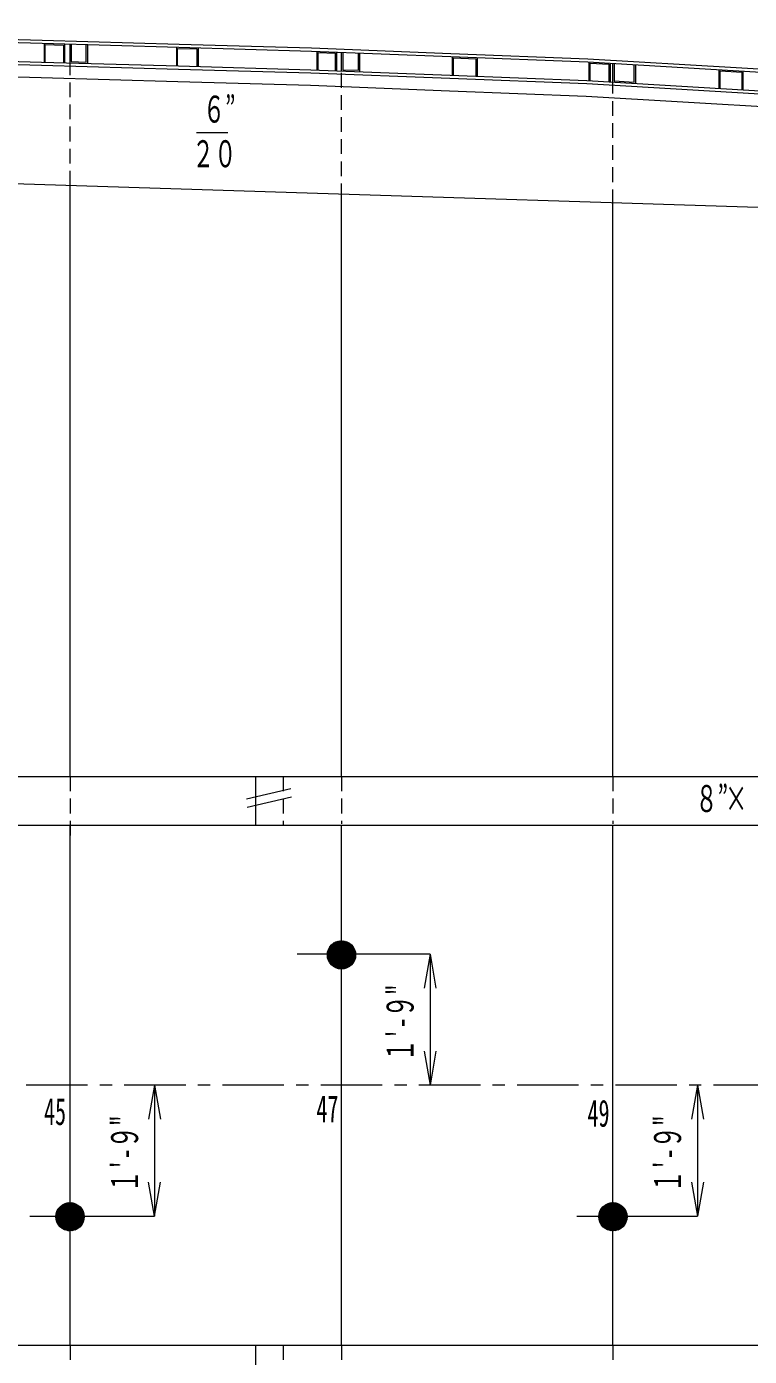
# Model space of a CAD drawing. Units: millimetres, scale not verified. Extents: x -28714 to 28714, y -20310 to 20310.
# Drawn here: x 4695 to 7639, y -1382 to 4035 of the extents above; entities that cross this region are included whole.
import ezdxf
from ezdxf.enums import TextEntityAlignment as Align

# ---------------------------------------------------------------- set-up
doc = ezdxf.new("R2010")
doc.units = ezdxf.units.MM
doc.header["$LTSCALE"] = 50
doc.linetypes.add('CHAIN1', pattern=[8, 5, -1, 1, -1])
doc.linetypes.add('DASHED1', pattern=[1.8, 1.2, -0.6])
for name, color, linetype, lineweight in [('0-0_0', 3, 'Continuous', 18), ('0-1', 4, 'CHAIN1', 18), ('0-2_寸法', 2, 'Continuous', 18)]:
    doc.layers.add(name, color=color, linetype=linetype, lineweight=lineweight)
doc.styles.add('ＭＳ ゴシック', font='')
doc.styles.get('ＭＳ ゴシック').set_extended_font_data('MS Gothic')

msp = doc.modelspace()

# ---------------------------------------------------------------- linework, layer by layer
at = {"layer": '0-0_0'}
for p, q in [((4765.85, 3966.7), (4765.85, 3890.47)), ((4849.85, 3964.3), (4849.85, 3888.07)), ((4871.73, 3887.45), (4871.73, 3963.68)), ((4942.74, 3961.96), (4942.74, 3884.97)), ((5304.99, 3951.29), (5304.99, 3874.95)), ((5393.49, 3948.75), (5393.49, 3872.52)), ((5877.44, 3934.68), (5877.44, 3858.43)), ((5956.75, 3931.97), (5956.75, 3855.34)), ((5977.37, 3854.53), (5977.37, 3930.79)), ((6051.38, 3927.91), (6051.38, 3851.65)), ((6428.82, 3913.2), (6428.82, 3836.94)), ((6529.43, 3909.28), (6529.43, 3833.02)), ((6984.81, 3891.45), (6984.81, 3815.12)), ((7071.67, 3886.3), (7071.67, 3809.96)), ((7083.02, 3809.29), (7083.02, 3885.62)), ((7174.52, 3880.2), (7174.52, 3803.86)), ((7514.59, 3860.02), (7514.59, 3783.69)), ((7612.57, 3854.21), (7612.57, 3777.87)), ((5311.52, 3811.34), (5850.58, 3795.92)), ((4871.73, 980.08), (4871.73, 3387.59)), ((5977.37, 980.08), (5977.37, 3352.36)), ((7083.02, 980.08), (7083.02, 3317.13)), ((-104.32, 980.08), (10311.07, 980.08)), ((5626.74, 980.08), (5626.74, 781.96)), ((5590.22, 888.83), (5771.49, 931)), ((5593.09, 855.3), (5774.37, 897.46)), ((4054.77, 781.96), (10311.07, 781.96)), ((4871.73, -1336.4), (4871.73, 781.96)), ((5977.37, -1336.4), (5977.37, 781.96)), ((7083.02, -1336.4), (7083.02, 781.96)), ((5919.86, 257.03), (5973.98, 311.16)), ((5920.38, 262.04), (5968.98, 310.64)), ((5920.96, 253.64), (5977.37, 310.06)), ((5921.49, 267.64), (5963.38, 309.53)), ((5923.55, 274.19), (5956.82, 307.46)), ((5925.45, 253.64), (5977.37, 305.57)), ((5927.71, 282.84), (5948.17, 303.31)), ((5929.94, 253.64), (5977.37, 301.08)), ((5934.43, 253.64), (5977.37, 296.59)), ((5938.92, 253.64), (5977.37, 292.1)), ((5943.41, 253.64), (5977.37, 287.61)), ((5947.9, 253.64), (5977.37, 283.12)), ((5952.39, 253.64), (5977.37, 278.63)), ((5956.88, 253.64), (5977.37, 274.14)), ((5977.37, 310.06), (5978.56, 311.24)), ((5977.37, 305.57), (5982.81, 311)), ((5977.37, 301.08), (5986.78, 310.48)), ((5977.37, 296.59), (5990.52, 309.73)), ((5977.37, 292.1), (5994.06, 308.79)), ((5977.37, 287.61), (5997.42, 307.65)), ((5977.37, 283.12), (6000.62, 306.36)), ((5977.37, 278.63), (6003.66, 304.91)), ((5977.37, 274.14), (6006.56, 303.32)), ((5977.37, 269.65), (6009.32, 301.59)), ((5977.37, 265.16), (6011.95, 299.73)), ((5977.37, 260.67), (6014.45, 297.74)), ((5977.37, 256.18), (6016.83, 295.63)), ((5979.33, 253.64), (6019.08, 293.39)), ((5983.82, 253.64), (6021.21, 291.03)), ((5988.31, 253.64), (6023.21, 288.54)), ((5992.8, 253.64), (6025.09, 285.93)), ((5997.29, 253.64), (6026.84, 283.19)), ((6001.78, 253.64), (6028.45, 280.31)), ((6006.27, 253.64), (6029.91, 277.28)), ((6010.76, 253.64), (6031.23, 274.11)), ((5919.77, 252.46), (5920.96, 253.64)), ((5920.02, 248.21), (5925.45, 253.64)), ((5920.53, 244.24), (5929.94, 253.64)), ((5921.28, 240.49), (5934.43, 253.64)), ((5922.23, 236.95), (5938.92, 253.64)), ((5923.36, 233.59), (5943.41, 253.64)), ((5924.66, 230.4), (5947.9, 253.64)), ((5926.11, 227.36), (5952.39, 253.64)), ((5927.7, 224.46), (5956.88, 253.64)), ((5929.43, 221.7), (5961.37, 253.64)), ((5931.29, 219.07), (5965.86, 253.64)), ((5933.28, 216.57), (5970.35, 253.64)), ((5935.39, 214.19), (5974.84, 253.64)), ((5937.63, 211.94), (5977.37, 251.69)), ((5939.99, 209.81), (5977.37, 247.19)), ((5942.47, 207.8), (5977.37, 242.7)), ((5945.09, 205.93), (5977.37, 238.21)), ((5947.83, 204.18), (5977.37, 233.72)), ((5950.71, 202.57), (5977.37, 229.23)), ((5953.73, 201.1), (5977.37, 224.74)), ((5956.91, 199.79), (5977.37, 220.25)), ((5961.37, 253.64), (5977.37, 269.65)), ((5965.86, 253.64), (5977.37, 265.16)), ((5970.35, 253.64), (5977.37, 260.67)), ((5974.84, 253.64), (5977.37, 256.18)), ((5977.37, 251.69), (5979.33, 253.64)), ((5977.37, 247.19), (5983.82, 253.64)), ((5977.37, 242.7), (5988.31, 253.64)), ((5977.37, 238.21), (5992.8, 253.64)), ((5977.37, 233.72), (5997.29, 253.64)), ((5977.37, 229.23), (6001.78, 253.64)), ((5977.37, 224.74), (6006.27, 253.64)), ((5977.37, 220.25), (6010.76, 253.64)), ((5977.37, 215.76), (6015.25, 253.64)), ((5977.37, 211.27), (6019.74, 253.64)), ((5977.37, 206.78), (6024.23, 253.64)), ((5977.37, 202.29), (6028.72, 253.64)), ((5977.37, 197.8), (6033.21, 253.64)), ((5980.16, 196.09), (6034.92, 250.86)), ((5985.1, 196.55), (6034.47, 245.92)), ((5990.61, 197.57), (6033.45, 240.41)), ((5997.01, 199.48), (6031.54, 234.01)), ((6005.23, 203.21), (6027.81, 225.78)), ((6015.25, 253.64), (6032.38, 270.77)), ((6019.74, 253.64), (6033.36, 267.26)), ((6024.23, 253.64), (6034.13, 263.54)), ((6028.72, 253.64), (6034.68, 259.6)), ((6033.21, 253.64), (6034.96, 255.39)), ((5960.24, 198.63), (5977.37, 215.76)), ((5963.76, 197.66), (5977.37, 211.27)), ((5967.48, 196.88), (5977.37, 206.78)), ((5971.42, 196.34), (5977.37, 202.29)), ((5975.63, 196.05), (5977.37, 197.8)), ((4814.21, -809.77), (4868.33, -755.64)), ((4814.73, -804.76), (4863.33, -756.16)), ((4815.31, -813.16), (4871.73, -756.74)), ((4815.84, -799.16), (4857.73, -757.27)), ((4871.73, -756.74), (4872.91, -755.56)), ((4871.73, -761.23), (4877.16, -755.8)), ((4871.73, -765.72), (4881.13, -756.32)), ((4871.73, -770.21), (4884.87, -757.07)), ((4871.73, -774.7), (4888.41, -758.01)), ((7025.51, -809.77), (7079.63, -755.64)), ((7026.02, -804.76), (7074.63, -756.16)), ((7026.61, -813.16), (7083.02, -756.74)), ((7027.14, -799.16), (7069.03, -757.27)), ((7083.02, -756.74), (7084.21, -755.56)), ((7083.02, -761.23), (7088.46, -755.8)), ((7083.02, -765.72), (7092.43, -756.32)), ((7083.02, -770.21), (7096.17, -757.07)), ((7083.02, -774.7), (7099.71, -758.01)), ((4817.9, -792.61), (4851.17, -759.34)), ((4819.8, -813.16), (4871.73, -761.23)), ((4822.06, -783.96), (4842.53, -763.49)), ((4824.29, -813.16), (4871.73, -765.72)), ((4828.78, -813.16), (4871.73, -770.21)), ((4833.27, -813.16), (4871.73, -774.7)), ((4837.76, -813.16), (4871.73, -779.19)), ((4842.25, -813.16), (4871.73, -783.68)), ((4846.74, -813.16), (4871.73, -788.17)), ((4851.23, -813.16), (4871.73, -792.66)), ((4855.72, -813.16), (4871.73, -797.15)), ((4860.21, -813.16), (4871.73, -801.64)), ((4864.7, -813.16), (4871.73, -806.13)), ((4869.19, -813.16), (4871.73, -810.62)), ((4871.73, -779.19), (4891.77, -759.15)), ((4871.73, -783.68), (4894.97, -760.44)), ((4871.73, -788.17), (4898.01, -761.89)), ((4871.73, -792.66), (4900.91, -763.48)), ((4871.73, -797.15), (4903.67, -765.21)), ((4871.73, -801.64), (4906.3, -767.07)), ((4871.73, -806.13), (4908.8, -769.06)), ((4871.73, -810.62), (4911.18, -771.17)), ((4873.68, -813.16), (4913.43, -773.41)), ((4878.17, -813.16), (4915.56, -775.77)), ((4882.66, -813.16), (4917.56, -778.26)), ((4887.15, -813.16), (4919.44, -780.87)), ((4891.64, -813.16), (4921.19, -783.61)), ((4896.13, -813.16), (4922.8, -786.49)), ((4900.62, -813.16), (4924.26, -789.52)), ((4905.11, -813.16), (4925.58, -792.69)), ((4909.6, -813.16), (4926.73, -796.03)), ((4914.09, -813.16), (4927.71, -799.54)), ((4918.58, -813.16), (4928.48, -803.26)), ((4923.07, -813.16), (4929.03, -807.2)), ((4927.56, -813.16), (4929.31, -811.41)), ((7029.2, -792.61), (7062.47, -759.34)), ((7031.1, -813.16), (7083.02, -761.23)), ((7033.36, -783.96), (7053.82, -763.49)), ((7035.59, -813.16), (7083.02, -765.72)), ((7040.08, -813.16), (7083.02, -770.21)), ((7044.57, -813.16), (7083.02, -774.7)), ((7049.06, -813.16), (7083.02, -779.19)), ((7053.55, -813.16), (7083.02, -783.68)), ((7058.04, -813.16), (7083.02, -788.17)), ((7062.53, -813.16), (7083.02, -792.66)), ((7067.02, -813.16), (7083.02, -797.15)), ((7071.51, -813.16), (7083.02, -801.64)), ((7076, -813.16), (7083.02, -806.13)), ((7080.49, -813.16), (7083.02, -810.62)), ((7083.02, -779.19), (7103.07, -759.15)), ((7083.02, -783.68), (7106.27, -760.44)), ((7083.02, -788.17), (7109.31, -761.89)), ((7083.02, -792.66), (7112.21, -763.48)), ((7083.02, -797.15), (7114.97, -765.21)), ((7083.02, -801.64), (7117.6, -767.07)), ((7083.02, -806.13), (7120.1, -769.06)), ((7083.02, -810.62), (7122.48, -771.17)), ((7084.98, -813.16), (7124.73, -773.41)), ((7089.47, -813.16), (7126.86, -775.77)), ((7093.96, -813.16), (7128.86, -778.26)), ((7098.45, -813.16), (7130.74, -780.87)), ((7102.94, -813.16), (7132.49, -783.61)), ((7107.43, -813.16), (7134.1, -786.49)), ((7111.92, -813.16), (7135.56, -789.52)), ((7116.41, -813.16), (7136.88, -792.69)), ((7120.9, -813.16), (7138.03, -796.03)), ((7125.39, -813.16), (7139.01, -799.54)), ((7129.88, -813.16), (7139.78, -803.26)), ((7134.37, -813.16), (7140.33, -807.2)), ((7138.86, -813.16), (7140.61, -811.41)), ((4814.12, -814.34), (4815.31, -813.16)), ((4814.37, -818.59), (4819.8, -813.16)), ((4814.88, -822.56), (4824.29, -813.16)), ((4815.63, -826.31), (4828.78, -813.16)), ((4816.58, -829.85), (4833.27, -813.16)), ((4817.71, -833.21), (4837.76, -813.16)), ((4819.01, -836.4), (4842.25, -813.16)), ((4820.46, -839.44), (4846.74, -813.16)), ((4822.05, -842.34), (4851.23, -813.16)), ((4823.78, -845.1), (4855.72, -813.16)), ((4825.64, -847.73), (4860.21, -813.16)), ((4827.63, -850.23), (4864.7, -813.16)), ((4829.74, -852.61), (4869.19, -813.16)), ((4831.98, -854.86), (4871.73, -815.11)), ((4834.34, -856.99), (4871.73, -819.61)), ((4836.82, -859), (4871.73, -824.1)), ((4839.44, -860.87), (4871.73, -828.59)), ((4842.18, -862.62), (4871.73, -833.08)), ((4845.06, -864.23), (4871.73, -837.57)), ((4848.08, -865.7), (4871.73, -842.06)), ((4851.26, -867.01), (4871.73, -846.55)), ((4854.59, -868.17), (4871.73, -851.04)), ((4858.11, -869.14), (4871.73, -855.53)), ((4861.83, -869.92), (4871.73, -860.02)), ((4865.77, -870.46), (4871.73, -864.51)), ((4871.73, -815.11), (4873.68, -813.16)), ((4871.73, -819.61), (4878.17, -813.16)), ((4871.73, -824.1), (4882.66, -813.16)), ((4871.73, -828.59), (4887.15, -813.16)), ((4871.73, -833.08), (4891.64, -813.16)), ((4871.73, -837.57), (4896.13, -813.16)), ((4871.73, -842.06), (4900.62, -813.16)), ((4871.73, -846.55), (4905.11, -813.16)), ((4871.73, -851.04), (4909.6, -813.16)), ((4871.73, -855.53), (4914.09, -813.16)), ((4871.73, -860.02), (4918.58, -813.16)), ((4871.73, -864.51), (4923.07, -813.16)), ((4871.73, -869), (4927.56, -813.16)), ((4874.51, -870.71), (4929.27, -815.94)), ((4879.45, -870.25), (4928.82, -820.88)), ((4884.96, -869.23), (4927.8, -826.39)), ((4891.36, -867.32), (4925.89, -832.79)), ((4899.58, -863.59), (4922.16, -841.02)), ((7025.42, -814.34), (7026.61, -813.16)), ((7025.67, -818.59), (7031.1, -813.16)), ((7026.18, -822.56), (7035.59, -813.16)), ((7026.93, -826.31), (7040.08, -813.16)), ((7027.88, -829.85), (7044.57, -813.16)), ((7029.01, -833.21), (7049.06, -813.16)), ((7030.31, -836.4), (7053.55, -813.16)), ((7031.75, -839.44), (7058.04, -813.16)), ((7033.35, -842.34), (7062.53, -813.16)), ((7035.08, -845.1), (7067.02, -813.16)), ((7036.94, -847.73), (7071.51, -813.16)), ((7038.92, -850.23), (7076, -813.16)), ((7041.04, -852.61), (7080.49, -813.16)), ((7043.27, -854.86), (7083.02, -815.11)), ((7045.64, -856.99), (7083.02, -819.61)), ((7048.12, -859), (7083.02, -824.1)), ((7050.73, -860.87), (7083.02, -828.59)), ((7053.48, -862.62), (7083.02, -833.08)), ((7056.36, -864.23), (7083.02, -837.57)), ((7059.38, -865.7), (7083.02, -842.06)), ((7062.56, -867.01), (7083.02, -846.55)), ((7065.89, -868.17), (7083.02, -851.04)), ((7069.41, -869.14), (7083.02, -855.53)), ((7073.12, -869.92), (7083.02, -860.02)), ((7077.07, -870.46), (7083.02, -864.51)), ((7083.02, -815.11), (7084.98, -813.16)), ((7083.02, -819.61), (7089.47, -813.16)), ((7083.02, -824.1), (7093.96, -813.16)), ((7083.02, -828.59), (7098.45, -813.16)), ((7083.02, -833.08), (7102.94, -813.16)), ((7083.02, -837.57), (7107.43, -813.16)), ((7083.02, -842.06), (7111.92, -813.16)), ((7083.02, -846.55), (7116.41, -813.16)), ((7083.02, -851.04), (7120.9, -813.16)), ((7083.02, -855.53), (7125.39, -813.16)), ((7083.02, -860.02), (7129.88, -813.16)), ((7083.02, -864.51), (7134.37, -813.16)), ((7083.02, -869), (7138.86, -813.16)), ((7085.8, -870.71), (7140.57, -815.94)), ((7090.75, -870.25), (7140.12, -820.88)), ((7096.26, -869.23), (7139.1, -826.39)), ((7102.66, -867.32), (7137.19, -832.79)), ((7110.88, -863.59), (7133.45, -841.02)), ((4869.98, -870.75), (4871.73, -869)), ((7081.27, -870.75), (7083.02, -869)), ((4054.77, -1336.4), (10311.07, -1336.4)), ((5626.74, -1336.4), (5626.74, -1534.52))]:
    msp.add_line(p, q, dxfattribs=at)
at = {"layer": '0-0_0', "color": 1, "linetype": 'DASHED1'}
for p, q in [((4871.73, 3387.59), (4871.73, 3887.45)), ((5977.37, 3336.08), (5977.37, 3854.53)), ((7083.02, 3311.96), (7083.02, 3809.29)), ((4871.73, 980.08), (4871.73, 713.6)), ((5739.6, 980.08), (5739.6, 781.96)), ((5977.37, 980.08), (5977.37, 787.72)), ((7083.02, 980.08), (7083.02, 787.72)), ((4871.73, -1336.4), (4871.73, -1534.52)), ((5739.6, -1336.4), (5739.6, -1534.52)), ((5977.37, -1336.4), (5977.37, -1534.52)), ((7083.02, -1336.4), (7083.02, -1534.52))]:
    msp.add_line(p, q, dxfattribs=at)
at = {"layer": '0-0_0'}
for points in [[(-5151.99, 3886.14), (-4617.92, 3912.83), (-4031.67, 3942.13), (-3570, 3961.08), (-2935.69, 3979.54), (-1816.62, 4012.1), (-1376.28, 4012.1), (-719.39, 4028.92), (307.37, 4028.92), (866.56, 4035.08), (1424.91, 4035.08), (1994, 4029), (2560.59, 4022.94), (3082.82, 4017.36), (3651.48, 4011.28), (4758.47, 3979.62), (5315.88, 3963.68), (5855.72, 3948.24), (6422.84, 3926.14), (6981.3, 3904.38), (8188.67, 3832.75)], [(-5151.31, 3873.45), (-4617.28, 3900.14), (-4031.09, 3929.44), (-3569.55, 3948.39), (-2935.32, 3966.84), (-1816.43, 3999.4), (-1376.12, 3999.4), (-719.23, 4016.22), (307.44, 4016.22), (866.63, 4022.38), (1424.84, 4022.38), (1993.87, 4016.3), (2560.45, 4010.24), (3082.68, 4004.66), (3651.23, 3998.58), (4758.11, 3966.93), (5315.51, 3950.98), (5855.29, 3935.55), (6422.35, 3913.45), (6980.68, 3891.7), (8187.75, 3820.09)], [(4770.93, 3890.33), (4770.93, 3961.48), (4844.77, 3959.37), (4844.77, 3888.22)], [(4876.81, 3963.68), (4876.81, 3892.38), (4937.66, 3890.64), (4937.66, 3961.79)], [(-5147.25, 3797.36), (-4613.48, 3824.04), (-4027.62, 3853.32), (-3566.88, 3872.23), (-2933.11, 3890.68), (-1815.33, 3923.2), (-1375.14, 3923.2), (-718.26, 3940.02), (307.86, 3940.02), (867.05, 3946.18), (1424.43, 3946.18), (1993.05, 3940.1), (2559.64, 3934.05), (3081.87, 3928.46), (3649.73, 3922.39), (4755.93, 3890.76), (5313.33, 3874.82), (5852.72, 3859.39), (6419.38, 3837.31), (6976.94, 3815.58), (8182.2, 3744.08)], [(-5146.58, 3784.68), (-4612.84, 3811.36), (-4027.05, 3840.63), (-3566.44, 3859.54), (-2932.74, 3877.98), (-1815.14, 3910.5), (-1374.98, 3910.5), (-718.09, 3927.32), (307.93, 3927.32), (867.12, 3933.48), (1424.37, 3933.48), (1992.92, 3927.4), (2559.5, 3921.35), (3081.73, 3915.76), (3649.48, 3909.69), (4755.57, 3878.06), (5312.97, 3862.12), (5852.29, 3846.7), (6418.88, 3824.62), (6976.32, 3802.9), (8181.28, 3731.41)], [(5310.07, 3874.91), (5310.07, 3946.06), (5388.41, 3943.82), (5388.41, 3872.67)], [(5882.52, 3858.23), (5882.52, 3929.4), (5951.67, 3926.71), (5951.67, 3855.53)], [(5982.45, 3930.79), (5982.45, 3859.42), (6046.3, 3856.93), (6046.3, 3928.1)], [(6433.9, 3836.74), (6433.9, 3907.92), (6524.35, 3904.39), (6524.35, 3833.22)], [(-5143.88, 3733.95), (-4610.31, 3760.62), (-4024.74, 3789.89), (-3564.65, 3808.77), (-2931.26, 3827.2), (-1814.4, 3859.7), (-1374.33, 3859.7), (-717.44, 3876.52), (308.21, 3876.52), (867.4, 3882.68), (1424.09, 3882.68), (1992.37, 3876.61), (2558.96, 3870.55), (3081.19, 3864.97), (3648.48, 3858.9), (4754.11, 3827.28), (5311.52, 3811.34)], [(6989.89, 3814.82), (6989.89, 3886.06), (7066.59, 3881.51), (7066.59, 3810.26)], [(7088.1, 3885.62), (7088.1, 3814.08), (7169.44, 3809.25), (7169.44, 3880.5)], [(7519.67, 3783.39), (7519.67, 3854.63), (7607.49, 3849.42), (7607.49, 3778.18)], [(5850.58, 3795.92), (6416.91, 3773.86), (6973.82, 3752.16), (8177.58, 3680.74), (9268.78, 3586.17), (10372.06, 3449.78), (11474.56, 3285.09), (12567.02, 3083.69), (13692.75, 2813.66), (14786.13, 2484.02), (15851.94, 2100.59), (16934.29, 1628.55)], [(16812.37, 1313.38), (12835.72, 2686.88), (8357.1, 3276.53), (1864.02, 3483.43), (1742.39, 3483.43), (-4756.52, 3358.91), (-4867.55, 3349.98), (-9159.43, 3004.96), (-9264.93, 2986.56)]]:
    msp.add_lwpolyline(points, dxfattribs=at)
for centre in [(5977.37, 253.64), (4871.73, -813.16), (7083.02, -813.16)]:
    msp.add_circle(centre, 57.61, dxfattribs=at)
at = {"layer": '0-1'}
msp.add_line((22142.93, -277.22), (-24129.6, -277.22), dxfattribs=at)
at = {"layer": '0-2_寸法'}
for p, q in [((5386.75, 3603.42), (5514.99, 3603.42)), ((6337.92, 256.18), (5796.75, 256.18)), ((6337.92, 256.18), (6313.6, 118.3)), ((6337.92, 256.18), (6362.23, 118.3)), ((6337.92, 256.18), (6337.92, -277.22)), ((6313.6, -139.35), (6337.92, -277.22)), ((6362.23, -139.35), (6337.92, -277.22)), ((5215.78, -277.22), (5191.47, -415.1)), ((5215.78, -277.22), (5215.78, -810.62)), ((5215.78, -277.22), (5240.09, -415.1)), ((7427.08, -277.22), (7402.77, -415.1)), ((7427.08, -277.22), (7451.39, -415.1)), ((7427.08, -277.22), (7427.08, -810.62)), ((5215.78, -810.62), (5191.47, -672.75)), ((5215.78, -810.62), (5240.09, -672.75)), ((7402.77, -672.75), (7427.08, -810.62)), ((7451.39, -672.75), (7427.08, -810.62)), ((4707.84, -810.62), (5215.78, -810.62)), ((6936.35, -810.62), (7427.08, -810.62))]:
    msp.add_line(p, q, dxfattribs=at)

# ---------------------------------------------------------------- texts
at = {"layer": '0-2_寸法', "style": 'ＭＳ ゴシック', "width": 0.6}
for s, p in [('６”', (5413.33, 3610.89)), ('２０', (5369.16, 3429.09)), ('８”', (7419.14, 802.35)), ('×', (7540.01, 802.15)), ('47', (5875.19, -461.39)), ('45', (4765.79, -472.42)), ('49', (6979.31, -479.38))]:
    msp.add_text(s, height=110, dxfattribs=at).set_placement(p, align=Align.BOTTOM_LEFT)
for p in [(6304.19, -180.84), (5182.06, -714.24), (7393.36, -714.24)]:
    msp.add_text('１\'-９"', height=110, rotation=90, dxfattribs=at).set_placement(p, align=Align.BOTTOM_LEFT)

doc.saveas('drawing.dxf')
